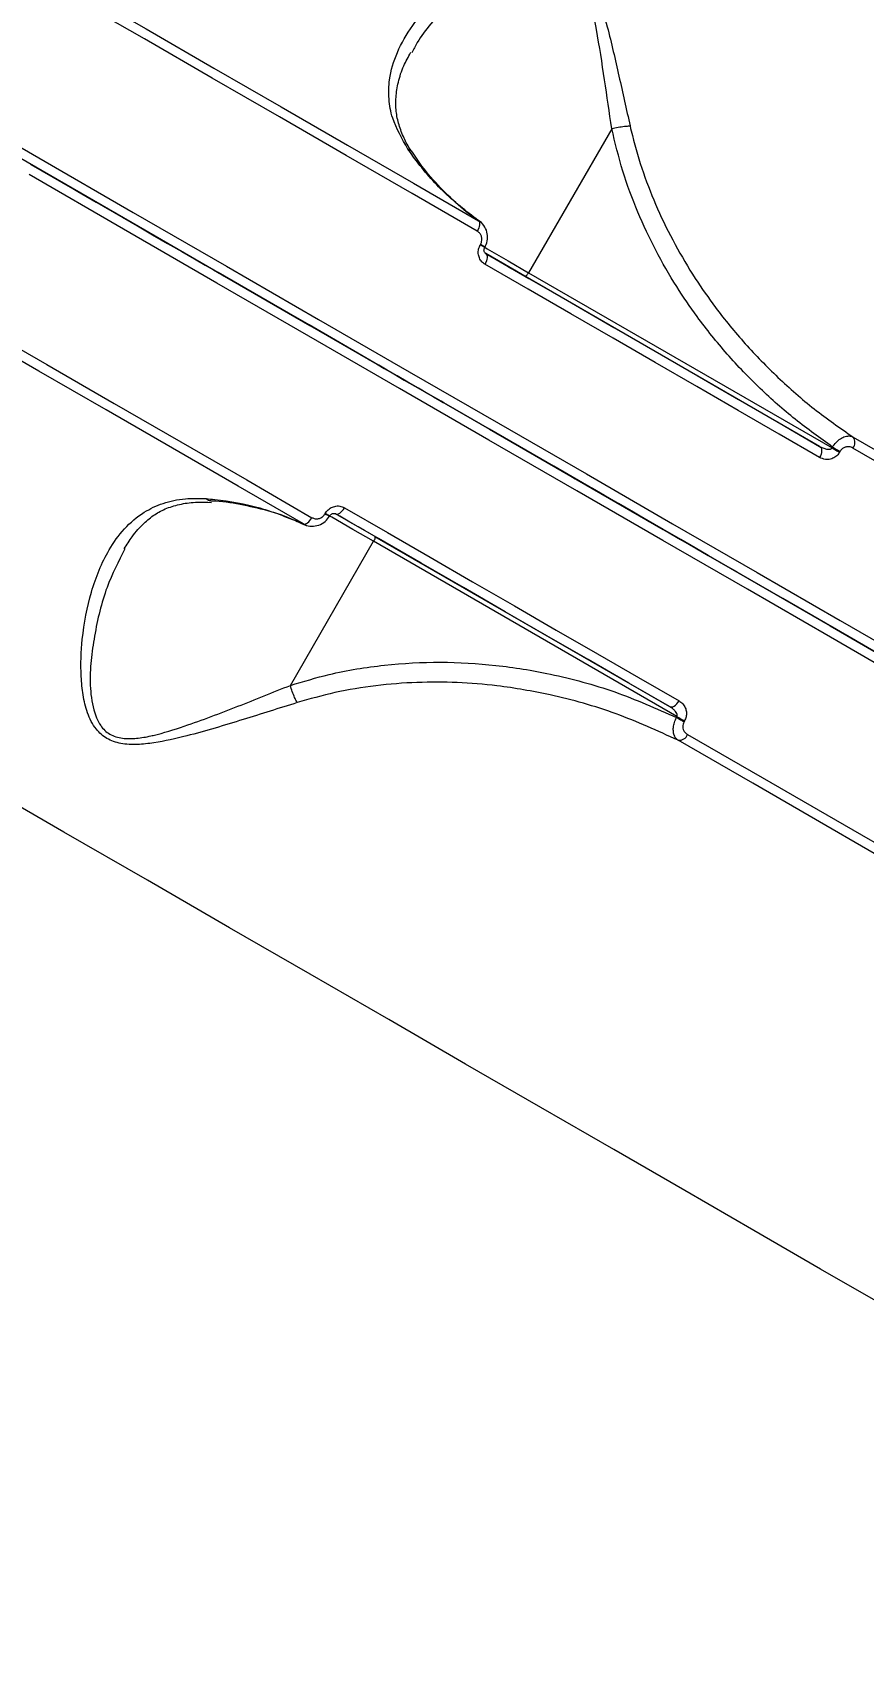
# Model space of a CAD drawing. Header units: millimetres. Extents: x -6006 to 5875, y -6399 to 6717.
# Drawn here: x 2095 to 2180.7, y 1250.8 to 1419.5 of the extents above; entities that cross this region are included whole.
import ezdxf

# ---------------------------------------------------------------- set-up
doc = ezdxf.new("R2010")
doc.units = ezdxf.units.MM
for name, color, linetype in [('DIKOM_ОБЪЕКТ', 7, 'Continuous'), ('DIKOM_РАЗМЕР_ЗОНА', 7, 'Continuous'), ('DIKOM_РАЗМЕР_ОБЪЕКТА', 7, 'Continuous')]:
    doc.layers.add(name, color=color, linetype=linetype)
doc.styles.add('style1', font='arial.ttf', dxfattribs={"width": 0.8})
doc.dimstyles.new('1-50', dxfattribs={"dimtxt": 300, "dimasz": 200, "dimexe": 100, "dimexo": 0, "dimgap": 100, "dimtad": 0, "dimdec": 0, "dimtxsty": 'style1', "dimcen": 0, "dimclrd": 7, "dimclre": 7, "dimadec": 1, "dimazin": 2, "dimtfac": 1, "dimtdec": 0, "dimtmove": 1, "dimatfit": 3, "dimfxl": 0, "dimlwd": 25, "dimlwe": 18, "dimarcsym": 0})

# ---------------------------------------------------------------- blocks, each defined once
blk = doc.blocks.new('*D15')
at = {"layer": 'Defpoints', "color": 0, "transparency": 16777216}
for p in [(-4354.46, 4593.05), (3409.28, 4593.05), (-1328.61, -3571.89)]:
    blk.add_point(p, dxfattribs=at)
at = {"layer": 'DIKOM_РАЗМЕР_ОБЪЕКТА', "color": 7, "lineweight": 18, "transparency": 16777216}
for p, q in [((3409.28, 4593.05), (-4454.46, 4593.05)), ((-1328.61, -3571.89), (-4454.46, -3571.89))]:
    blk.add_line(p, q, dxfattribs=at)
at = {"layer": 'DIKOM_РАЗМЕР_ОБЪЕКТА', "color": 7, "lineweight": 25, "transparency": 16777216}
for p, q in [((-4354.46, 4393.05), (-4354.46, 968.7)), ((-4354.46, -3371.89), (-4354.46, 52.46))]:
    blk.add_line(p, q, dxfattribs=at)
at = {"layer": 'DIKOM_РАЗМЕР_ОБЪЕКТА', "color": 7, "transparency": 16777216}
for points in [[(-4387.8, 4393.05), (-4321.13, 4393.05), (-4354.46, 4593.05)], [(-4387.8, -3371.89), (-4321.13, -3371.89), (-4354.46, -3571.89)]]:
    blk.add_solid(points, dxfattribs=at)
at = {"layer": 'DIKOM_РАЗМЕР_ОБЪЕКТА', "color": 0, "transparency": 16777216, "insert": (-4354.46, 510.58), "char_height": 300, "attachment_point": 5, "rotation": 90, "style": 'style1'}
blk.add_mtext('8150', dxfattribs=at)
blk = doc.blocks.new('*D16')
at = {"layer": 'Defpoints', "color": 0, "transparency": 16777216}
for p in [(3934.59, 4272.92), (-3710.11, -290.96), (3934.59, -4791.62)]:
    blk.add_point(p, dxfattribs=at)
at = {"layer": 'DIKOM_РАЗМЕР_ОБЪЕКТА', "color": 7, "lineweight": 18, "transparency": 16777216}
for p, q in [((3934.59, 4272.92), (3934.59, -4891.62)), ((-3710.11, -290.96), (-3710.11, -4891.62))]:
    blk.add_line(p, q, dxfattribs=at)
at = {"layer": 'DIKOM_РАЗМЕР_ОБЪЕКТА', "color": 7, "lineweight": 25, "transparency": 16777216}
for p, q in [((-3510.11, -4791.62), (-1432.64, -4791.62)), ((3734.59, -4791.62), (-518.7, -4791.62))]:
    blk.add_line(p, q, dxfattribs=at)
at = {"layer": 'DIKOM_РАЗМЕР_ОБЪЕКТА', "color": 7, "transparency": 16777216}
for points in [[(-3510.11, -4758.29), (-3510.11, -4824.96), (-3710.11, -4791.62)], [(3734.59, -4758.29), (3734.59, -4824.96), (3934.59, -4791.62)]]:
    blk.add_solid(points, dxfattribs=at)
at = {"layer": 'DIKOM_РАЗМЕР_ОБЪЕКТА', "color": 0, "transparency": 16777216, "insert": (-975.67, -4791.62), "char_height": 300, "attachment_point": 5, "style": 'style1'}
blk.add_mtext('7650', dxfattribs=at)
blk = doc.blocks.new('*D14')
at = {"layer": 'Defpoints', "color": 0, "transparency": 16777216}
for p in [(3463.26, 6716.57), (-5809.49, -5571.89), (-1350.38, -5571.89)]:
    blk.add_point(p, dxfattribs=at)
at = {"layer": 'DIKOM_РАЗМЕР_ЗОНА', "color": 7, "lineweight": 18, "transparency": 16777216}
for p, q in [((3463.26, 6716.57), (-5909.49, 6716.57)), ((-1350.38, -5571.89), (-5909.49, -5571.89))]:
    blk.add_line(p, q, dxfattribs=at)
at = {"layer": 'DIKOM_РАЗМЕР_ЗОНА', "color": 7, "lineweight": 25, "transparency": 16777216}
for p, q in [((-5809.49, 6516.57), (-5809.49, 1149.14)), ((-5809.49, -5371.89), (-5809.49, 69.36))]:
    blk.add_line(p, q, dxfattribs=at)
at = {"layer": 'DIKOM_РАЗМЕР_ЗОНА', "color": 7, "transparency": 16777216}
for points in [[(-5842.83, 6516.57), (-5776.16, 6516.57), (-5809.49, 6716.57)], [(-5842.83, -5371.89), (-5776.16, -5371.89), (-5809.49, -5571.89)]]:
    blk.add_solid(points, dxfattribs=at)
at = {"layer": 'DIKOM_РАЗМЕР_ЗОНА', "color": 0, "transparency": 16777216, "insert": (-5809.49, 609.25), "char_height": 300, "attachment_point": 5, "rotation": 90, "style": 'style1'}
blk.add_mtext('12300', dxfattribs=at)
blk = doc.blocks.new('*D13')
at = {"layer": 'Defpoints', "color": 0, "transparency": 16777216}
for p in [(5874.9, 4901.57), (-5210.11, -1293.83), (5874.9, -6202.3)]:
    blk.add_point(p, dxfattribs=at)
at = {"layer": 'DIKOM_РАЗМЕР_ЗОНА', "color": 7, "lineweight": 18, "transparency": 16777216}
for p, q in [((5874.9, 4901.57), (5874.9, -6302.3)), ((-5210.11, -1293.83), (-5210.11, -6302.3))]:
    blk.add_line(p, q, dxfattribs=at)
at = {"layer": 'DIKOM_РАЗМЕР_ЗОНА', "color": 7, "lineweight": 25, "transparency": 16777216}
for p, q in [((-5010.11, -6202.3), (160.46, -6202.3)), ((5674.9, -6202.3), (1240.24, -6202.3))]:
    blk.add_line(p, q, dxfattribs=at)
at = {"layer": 'DIKOM_РАЗМЕР_ЗОНА', "color": 7, "transparency": 16777216}
for points in [[(-5010.11, -6168.97), (-5010.11, -6235.64), (-5210.11, -6202.3)], [(5674.9, -6168.97), (5674.9, -6235.64), (5874.9, -6202.3)]]:
    blk.add_solid(points, dxfattribs=at)
at = {"layer": 'DIKOM_РАЗМЕР_ЗОНА', "color": 0, "transparency": 16777216, "insert": (700.35, -6202.3), "char_height": 300, "attachment_point": 5, "style": 'style1'}
blk.add_mtext('11100', dxfattribs=at)

msp = doc.modelspace()

# ---------------------------------------------------------------- linework, layer by layer
at = {"layer": 'DIKOM_ОБЪЕКТ', "color": 7, "linetype": 'Continuous', "lineweight": 15}
for p, q in [((2154.7, 1409.56), (2146.12, 1394.7)), ((2141.14, 1397.58), (2141.16, 1397.61)), ((2141.59, 1397.32), (2141.61, 1397.34)), ((2141.61, 1396.73), (2141.7, 1396.68)), ((2146.12, 1394.7), (2177.43, 1376.63)), ((2176.14, 1376.79), (2145.73, 1394.35)), ((2177.43, 1376.63), (2177.48, 1376.72)), ((2178.26, 1376.27), (2178.21, 1376.18)), ((2125.12, 1369.84), (2125.14, 1369.87)), ((2125.58, 1369.58), (2125.59, 1369.6)), ((2126.23, 1369.81), (2126.2, 1369.83)), ((2122.61, 1368.88), (2122.99, 1368.69)), ((2121.54, 1352.13), (2130.12, 1366.99)), ((2161.43, 1348.91), (2130.12, 1366.99)), ((2130.23, 1367.5), (2160.64, 1349.94)), ((2161.38, 1348.82), (2161.43, 1348.91)), ((2162.21, 1348.46), (2162.16, 1348.37))]:
    msp.add_line(p, q, dxfattribs=at)
at = {"layer": 'DIKOM_ОБЪЕКТ', "color": 7, "linetype": 'Continuous', "lineweight": 15, "flags": 128}
for points in [[(2085.36, 1432.16), (2092.52, 1428.02), (2099.63, 1423.92), (2106.67, 1419.85), (2113.66, 1415.82), (2120.58, 1411.82), (2127.44, 1407.86), (2134.23, 1403.94), (2140.95, 1400.07)], [(2140.83, 1398.98), (2134.1, 1402.87), (2127.29, 1406.8), (2120.42, 1410.77), (2113.48, 1414.77), (2106.48, 1418.82), (2099.42, 1422.89), (2092.3, 1427), (2085.12, 1431.14)], [(2085.72, 1412.25), (2095.58, 1406.56), (2105.33, 1400.93), (2114.95, 1395.38), (2124.45, 1389.89), (2133.81, 1384.49), (2143.02, 1379.17), (2152.08, 1373.94), (2160.97, 1368.81), (2169.7, 1363.77), (2178.25, 1358.83), (2186.62, 1354)], [(2197.51, 1346.56), (2194.2, 1348.47), (2187.13, 1352.55), (2179.84, 1356.76), (2172.35, 1361.08), (2164.66, 1365.52), (2156.78, 1370.07), (2148.71, 1374.73), (2140.46, 1379.49), (2132.05, 1384.35), (2123.47, 1389.31), (2114.73, 1394.35), (2105.86, 1399.48), (2096.84, 1404.68), (2087.7, 1409.96)], [(2185.62, 1352.27), (2177.25, 1357.1), (2168.7, 1362.04), (2159.97, 1367.08), (2151.08, 1372.21), (2142.02, 1377.44), (2132.81, 1382.76), (2123.45, 1388.16), (2113.95, 1393.64), (2104.33, 1399.2), (2094.58, 1404.83)], [(2185.59, 1353.44), (2177.24, 1358.26), (2168.7, 1363.19), (2160, 1368.22), (2151.12, 1373.34), (2142.08, 1378.56), (2132.89, 1383.86), (2123.56, 1389.25), (2114.09, 1394.72), (2104.49, 1400.27), (2094.76, 1405.88)], [(2094.76, 1405.88), (2104.49, 1400.27), (2114.09, 1394.72), (2123.56, 1389.25), (2132.89, 1383.86), (2142.08, 1378.56), (2151.12, 1373.34), (2160, 1368.22), (2168.7, 1363.19), (2177.24, 1358.26), (2185.59, 1353.44)], [(2098.88, 1403.5), (2098.89, 1403.5), (2099.1, 1403.38), (2099.62, 1403.07), (2100.43, 1402.61), (2101.5, 1401.99), (2102.78, 1401.25)], [(2068.06, 1401.6), (2075.24, 1397.45), (2082.36, 1393.34), (2089.42, 1389.27), (2096.42, 1385.22), (2103.36, 1381.22), (2110.23, 1377.25), (2117.04, 1373.32), (2123.77, 1369.43)], [(2122.89, 1368.79), (2116.17, 1372.67), (2109.38, 1376.59), (2102.53, 1380.55), (2095.6, 1384.54), (2088.62, 1388.58), (2081.57, 1392.65), (2074.46, 1396.75), (2067.31, 1400.88)], [(2102.78, 1401.25), (2104.22, 1400.42), (2105.76, 1399.53), (2107.33, 1398.62), (2108.88, 1397.73), (2110.34, 1396.88), (2111.65, 1396.13), (2112.76, 1395.49), (2113.62, 1395), (2114.19, 1394.66), (2114.45, 1394.51), (2114.47, 1394.5)], [(2140.95, 1400.07), (2141.01, 1400), (2141.05, 1399.9), (2141.06, 1399.78), (2141.06, 1399.64), (2141.03, 1399.48), (2140.98, 1399.32), (2140.91, 1399.15), (2140.83, 1398.98)], [(2141.59, 1397.32), (2141.59, 1397.32), (2141.54, 1397.35), (2141.45, 1397.4), (2141.31, 1397.48), (2141.14, 1397.58)], [(2141.61, 1397.34), (2141.61, 1397.35), (2141.56, 1397.37), (2141.46, 1397.43), (2141.33, 1397.51), (2141.16, 1397.61)], [(2141.59, 1397.32), (2141.83, 1397.18), (2144, 1395.92), (2146.12, 1394.7)], [(2141.62, 1396.73), (2142.51, 1396.21), (2143.49, 1395.64), (2144.3, 1395.18), (2144.85, 1394.86), (2145.11, 1394.71), (2145.06, 1394.74), (2144.7, 1394.95), (2144.05, 1395.32), (2143.18, 1395.82), (2142.15, 1396.42), (2141.69, 1396.68)], [(2141.7, 1396.68), (2141.77, 1396.61), (2141.82, 1396.52), (2141.85, 1396.4), (2141.85, 1396.25), (2141.82, 1396.09), (2141.78, 1395.92), (2141.71, 1395.75), (2141.62, 1395.57)], [(2141.7, 1396.68), (2146.14, 1394.12), (2150.53, 1391.58), (2154.9, 1389.06), (2159.22, 1386.56), (2163.51, 1384.09), (2167.76, 1381.63), (2171.97, 1379.2), (2176.14, 1376.79)], [(2145.73, 1394.35), (2143.68, 1395.54), (2141.71, 1396.67)], [(2176.14, 1375.64), (2171.96, 1378.05), (2167.74, 1380.49), (2163.48, 1382.95), (2159.18, 1385.43), (2154.84, 1387.94), (2150.47, 1390.46), (2146.06, 1393.01), (2141.62, 1395.57)], [(2145.73, 1394.35), (2145.76, 1394.34), (2145.8, 1394.35), (2145.85, 1394.38), (2145.9, 1394.42), (2145.96, 1394.48), (2146.01, 1394.54), (2146.07, 1394.62), (2146.12, 1394.7)], [(2114.52, 1394.48), (2114.72, 1394.36), (2115.18, 1394.09), (2115.34, 1394)], [(2129.59, 1385.77), (2129.6, 1385.76), (2129.87, 1385.61), (2130.42, 1385.29), (2131.22, 1384.83), (2132.21, 1384.26), (2133.3, 1383.63), (2134.4, 1382.99), (2135.43, 1382.4), (2136.3, 1381.9), (2136.95, 1381.52), (2137.31, 1381.31), (2137.38, 1381.27)], [(2131.53, 1384.65), (2130.66, 1385.15), (2130.02, 1385.52), (2129.66, 1385.73), (2129.6, 1385.76), (2129.87, 1385.61), (2130.42, 1385.29), (2131.22, 1384.83), (2132.21, 1384.26), (2133.3, 1383.63), (2134.4, 1382.99), (2135.43, 1382.4), (2136.3, 1381.9), (2136.95, 1381.52), (2137.31, 1381.31), (2137.36, 1381.28), (2137.1, 1381.44), (2136.55, 1381.76), (2135.74, 1382.22), (2134.76, 1382.79), (2133.67, 1383.42), (2132.56, 1384.05), (2131.53, 1384.65)], [(2179.61, 1377.74), (2187.3, 1373.31), (2194.83, 1368.95), (2202.22, 1364.69), (2209.44, 1360.52), (2216.49, 1356.45), (2223.38, 1352.47), (2230.09, 1348.6), (2236.62, 1344.83)], [(2176.14, 1376.79), (2176.23, 1376.72), (2176.3, 1376.62), (2176.34, 1376.49), (2176.35, 1376.34), (2176.34, 1376.17), (2176.29, 1375.99), (2176.23, 1375.81), (2176.14, 1375.64)], [(2177.43, 1376.63), (2177.53, 1376.57), (2177.63, 1376.51), (2177.73, 1376.45), (2177.83, 1376.39), (2177.93, 1376.34), (2178.03, 1376.28), (2178.12, 1376.23), (2178.21, 1376.18)], [(2177.48, 1376.72), (2177.58, 1376.66), (2177.68, 1376.6), (2177.78, 1376.54), (2177.88, 1376.48), (2177.98, 1376.43), (2178.08, 1376.37), (2178.17, 1376.32), (2178.26, 1376.27)], [(2236.72, 1343.62), (2230.17, 1347.4), (2223.44, 1351.28), (2216.54, 1355.27), (2209.47, 1359.35), (2202.23, 1363.53), (2194.83, 1367.8), (2187.28, 1372.16), (2179.58, 1376.61)], [(2163.3, 1366.31), (2161.81, 1367.17), (2160.21, 1368.1), (2158.56, 1369.05), (2156.93, 1369.99), (2155.38, 1370.89), (2153.95, 1371.71), (2152.71, 1372.43), (2151.69, 1373.01), (2150.93, 1373.45), (2150.47, 1373.72), (2150.31, 1373.81), (2150.47, 1373.72), (2150.93, 1373.45), (2151.69, 1373.01), (2152.7, 1372.43), (2153.95, 1371.71), (2155.37, 1370.89), (2156.93, 1369.99), (2158.56, 1369.05), (2160.2, 1368.1), (2161.8, 1367.17), (2163.3, 1366.31), (2164.64, 1365.53), (2165.78, 1364.88), (2166.67, 1364.36), (2167.28, 1364.01), (2167.59, 1363.83), (2167.59, 1363.83), (2167.28, 1364.01), (2166.67, 1364.36), (2165.78, 1364.88), (2164.64, 1365.53), (2163.3, 1366.31)], [(2122.89, 1368.79), (2122.98, 1368.77), (2123.09, 1368.79), (2123.2, 1368.83), (2123.32, 1368.91), (2123.44, 1369.01), (2123.56, 1369.13), (2123.67, 1369.28), (2123.77, 1369.43)], [(2125.59, 1369.6), (2125.59, 1369.61), (2125.54, 1369.63), (2125.45, 1369.69), (2125.31, 1369.77), (2125.14, 1369.87)], [(2130.12, 1366.99), (2128, 1368.21), (2125.83, 1369.47), (2125.59, 1369.6)], [(2126.2, 1369.83), (2126.29, 1369.8), (2126.4, 1369.8), (2126.52, 1369.84), (2126.64, 1369.91), (2126.77, 1370.02), (2126.89, 1370.14), (2127.01, 1370.29), (2127.12, 1370.46)], [(2160.64, 1349.94), (2156.47, 1352.35), (2152.26, 1354.79), (2148.01, 1357.24), (2143.72, 1359.72), (2139.4, 1362.21), (2135.03, 1364.73), (2130.64, 1367.27), (2126.2, 1369.83)], [(2127.68, 1368.98), (2126.65, 1369.57), (2126.27, 1369.79)], [(2127.12, 1370.46), (2131.56, 1367.89), (2135.97, 1365.35), (2140.34, 1362.82), (2144.68, 1360.32), (2148.98, 1357.84), (2153.24, 1355.38), (2157.46, 1352.94), (2161.64, 1350.52)], [(2129.63, 1367.85), (2129.56, 1367.89), (2129.2, 1368.1), (2128.55, 1368.47), (2127.68, 1368.98)], [(2130.23, 1367.5), (2130.25, 1367.48), (2130.26, 1367.44), (2130.27, 1367.39), (2130.26, 1367.32), (2130.24, 1367.25), (2130.21, 1367.16), (2130.17, 1367.08), (2130.12, 1366.99)], [(2160.64, 1349.94), (2160.75, 1349.91), (2160.87, 1349.9), (2161, 1349.93), (2161.14, 1350), (2161.28, 1350.09), (2161.41, 1350.21), (2161.53, 1350.36), (2161.64, 1350.52)], [(2161.38, 1348.82), (2161.48, 1348.77), (2161.58, 1348.71), (2161.68, 1348.65), (2161.78, 1348.59), (2161.88, 1348.53), (2161.98, 1348.48), (2162.07, 1348.42), (2162.16, 1348.37)], [(2161.43, 1348.91), (2161.53, 1348.86), (2161.63, 1348.8), (2161.73, 1348.74), (2161.83, 1348.68), (2161.93, 1348.62), (2162.03, 1348.57), (2162.12, 1348.51), (2162.21, 1348.46)], [(2218.57, 1313.55), (2212.04, 1317.32), (2205.32, 1321.2), (2198.44, 1325.17), (2191.38, 1329.25), (2184.16, 1333.42), (2176.78, 1337.68), (2169.24, 1342.03), (2161.55, 1346.47)], [(2162.52, 1347.06), (2170.22, 1342.62), (2177.77, 1338.25), (2185.17, 1333.98), (2192.41, 1329.8), (2199.48, 1325.72), (2206.38, 1321.74), (2213.11, 1317.85), (2219.66, 1314.07)], [(2182.92, 1288.07), (2176.25, 1291.92), (2169.36, 1295.9), (2162.24, 1300.01), (2154.91, 1304.24), (2147.37, 1308.59), (2139.62, 1313.06), (2131.69, 1317.65), (2123.57, 1322.33), (2115.27, 1327.13), (2106.8, 1332.02), (2098.16, 1337), (2089.37, 1342.08)]]:
    msp.add_lwpolyline(points, dxfattribs=at)
at = {"layer": 'DIKOM_ОБЪЕКТ', "color": 7, "linetype": 'Continuous', "lineweight": 15}
for centre, radius, start, end in [((2178.86, 1377.2), 0.928, 320.687, 35.9117), ((2173.47, 1453.01), 96.2, 239.8309, 240.1434), ((2161.65, 1347.39), 0.929, 264.1193, 339.283)]:
    msp.add_arc(centre, radius, start, end, dxfattribs=at)
for points, knots in [([(2133.67, 1407.45), (2133.06, 1408.52), (2132.07, 1410.25), (2131.65, 1412.65), (2131.72, 1414.93), (2132.48, 1417.49), (2134.25, 1420.54), (2137.11, 1423.71), (2140.51, 1426.36), (2143.78, 1428.2), (2146.23, 1429.11), (2148.32, 1429.28), (2149.85, 1428.87), (2151.22, 1427.78), (2152.42, 1425.81), (2153.4, 1423.13), (2154.43, 1419.43), (2155.46, 1414.94), (2156.21, 1411.55), (2156.59, 1409.84)], [0, 0, 0, 0, 0.074257, 0.120506, 0.167816, 0.237579, 0.309445, 0.40567, 0.504705, 0.56025, 0.616854, 0.648476, 0.675388, 0.702459, 0.738688, 0.787111, 0.836819, 0.917654, 1, 1, 1, 1]), ([(2154.7, 1409.56), (2154.45, 1411.24), (2153.96, 1414.62), (2153.28, 1419.07), (2152.56, 1422.77), (2151.85, 1425.4), (2150.86, 1427.35), (2149.64, 1428.39), (2148.22, 1428.69), (2146.28, 1428.36), (2143.97, 1427.26), (2140.87, 1425.19), (2137.6, 1422.24), (2135.14, 1419.44), (2134.24, 1417.74), (2134.06, 1417.39)], [0, 0, 0, 0, 0.115195, 0.232259, 0.29992, 0.368707, 0.416805, 0.451612, 0.486393, 0.528609, 0.605719, 0.685026, 0.822494, 0.963223, 1, 1, 1, 1]), ([(2134.12, 1407.13), (2134.08, 1407.18), (2133.71, 1407.68), (2133.24, 1408.63), (2132.7, 1409.99), (2132.42, 1411.39), (2132.4, 1412.82), (2132.65, 1414.4), (2133.15, 1415.96), (2133.72, 1416.97), (2133.97, 1417.44)], [0, 0, 0, 0, 0.014884, 0.134962, 0.262638, 0.397803, 0.542039, 0.695603, 0.860463, 1, 1, 1, 1]), ([(2154.7, 1409.57), (2154.92, 1409.62), (2155.36, 1409.72), (2155.96, 1409.81), (2156.36, 1409.84), (2156.54, 1409.84), (2156.59, 1409.84)], [0, 0, 0, 0, 0.325262, 0.650492, 0.892508, 1, 1, 1, 1]), ([(2156.59, 1409.84), (2156.67, 1409.51), (2157.05, 1407.88), (2157.91, 1405), (2159.89, 1399.97), (2162.43, 1395.32), (2165.6, 1390.77), (2168.42, 1387.33), (2171.84, 1383.83), (2175.54, 1380.58), (2178.25, 1378.69), (2179.61, 1377.74)], [0, 0, 0, 0, 0.024296, 0.122247, 0.220218, 0.421516, 0.511888, 0.632235, 0.75259, 0.876299, 1, 1, 1, 1]), ([(2154.7, 1409.57), (2154.7, 1409.57), (2154.7, 1409.57), (2154.7, 1409.57), (2154.7, 1409.57), (2154.7, 1409.56)], [0, 0, 0, 0, 0.298971, 0.671935, 1, 1, 1, 1]), ([(2177.48, 1376.72), (2176.18, 1377.65), (2173.58, 1379.51), (2169.95, 1382.73), (2166.56, 1386.26), (2163.71, 1389.81), (2161.26, 1393.4), (2159.19, 1396.99), (2157.32, 1400.97), (2155.76, 1405.16), (2155.05, 1408.1), (2154.7, 1409.57)], [0, 0, 0, 0, 0.118324, 0.23665, 0.358142, 0.479628, 0.571255, 0.676829, 0.782386, 0.891205, 1, 1, 1, 1]), ([(2140.95, 1400.07), (2139.68, 1401.05), (2137.2, 1402.98), (2134.93, 1405.66), (2133.84, 1407.21), (2133.67, 1407.45)], [0, 0, 0, 0, 0.466527, 0.915011, 1, 1, 1, 1]), ([(2133.67, 1407.45), (2133.69, 1407.45), (2133.85, 1407.39), (2134.02, 1407.29), (2134.08, 1407.15), (2134.09, 1407.13)], [0, 0, 0, 0, 0.105314, 0.892985, 1, 1, 1, 1]), ([(2141.05, 1400.01), (2140.98, 1400.06), (2140.1, 1400.61), (2138.57, 1401.92), (2136.51, 1403.97), (2135.03, 1405.73), (2134.31, 1406.87), (2134.13, 1407.15)], [0, 0, 0, 0, 0.025579, 0.317706, 0.609863, 0.901198, 1, 1, 1, 1]), ([(2141.6, 1397.35), (2141.63, 1397.39), (2141.79, 1397.62), (2141.91, 1398.17), (2141.87, 1398.92), (2141.52, 1399.59), (2141.17, 1400), (2140.92, 1400.08), (2140.92, 1400.08)], [0, 0, 0, 0, 0.041921, 0.271798, 0.507287, 0.74855, 0.994418, 1, 1, 1, 1]), ([(2141.16, 1397.61), (2141.2, 1397.71), (2141.29, 1397.9), (2141.31, 1398.23), (2141.23, 1398.55), (2141.07, 1398.81), (2140.9, 1398.93), (2140.83, 1398.98)], [0, 0, 0, 0, 0.195182, 0.390102, 0.593317, 0.811143, 1, 1, 1, 1]), ([(2141.62, 1395.57), (2141.51, 1395.65), (2141.27, 1395.82), (2141.03, 1396.2), (2140.91, 1396.66), (2140.94, 1397.14), (2141.07, 1397.43), (2141.14, 1397.58)], [0, 0, 0, 0, 0.18902, 0.404548, 0.606841, 0.803357, 1, 1, 1, 1]), ([(2141.69, 1396.71), (2141.65, 1396.73), (2141.57, 1396.78), (2141.52, 1396.93), (2141.51, 1397.09), (2141.55, 1397.22), (2141.6, 1397.33), (2141.64, 1397.38), (2141.66, 1397.41)], [0, 0, 0, 0, 0.305353, 0.539256, 0.695711, 0.815818, 0.921642, 1, 1, 1, 1]), ([(2177.48, 1376.72), (2177.53, 1376.79), (2177.7, 1377.05), (2178.05, 1377.41), (2178.55, 1377.74), (2179.06, 1377.89), (2179.42, 1377.84), (2179.58, 1377.76), (2179.61, 1377.74)], [0, 0, 0, 0, 0.089227, 0.293685, 0.4896, 0.716373, 0.954614, 1, 1, 1, 1]), ([(2176.14, 1376.79), (2176.29, 1376.72), (2176.54, 1376.59), (2176.9, 1376.49), (2177.15, 1376.48), (2177.3, 1376.52), (2177.38, 1376.56), (2177.42, 1376.61), (2177.43, 1376.63)], [0, 0, 0, 0, 0.350978, 0.618276, 0.802935, 0.879314, 0.949162, 1, 1, 1, 1]), ([(2178.21, 1376.18), (2178.17, 1376.12), (2178.04, 1375.91), (2177.73, 1375.64), (2177.25, 1375.44), (2176.69, 1375.4), (2176.33, 1375.56), (2176.14, 1375.64)], [0, 0, 0, 0, 0.079621, 0.275693, 0.470795, 0.710566, 1, 1, 1, 1]), ([(2179.58, 1376.61), (2179.45, 1376.67), (2179.22, 1376.77), (2178.86, 1376.74), (2178.57, 1376.61), (2178.37, 1376.44), (2178.29, 1376.31), (2178.26, 1376.27)], [0, 0, 0, 0, 0.302531, 0.534623, 0.725461, 0.917066, 1, 1, 1, 1]), ([(2122.25, 1350.35), (2120.39, 1349.77), (2116.64, 1348.58), (2111.68, 1347.08), (2108.02, 1346.24), (2105.74, 1345.99), (2104.07, 1346.06), (2102.56, 1346.58), (2101.34, 1347.68), (2100.56, 1349.27), (2100.12, 1351.14), (2099.88, 1353.71), (2100.02, 1357.37), (2100.73, 1361.06), (2101.78, 1364.06), (2102.88, 1366.29), (2104.37, 1368.36), (2106.25, 1369.97), (2108.38, 1370.99), (2110.53, 1371.46), (2112.13, 1371.42), (2112.85, 1371.4)], [0, 0, 0, 0, 0.091327, 0.184875, 0.239018, 0.266439, 0.294655, 0.321055, 0.347515, 0.383035, 0.418292, 0.453631, 0.526834, 0.625928, 0.677092, 0.728239, 0.790387, 0.854059, 0.904638, 0.956676, 1, 1, 1, 1]), ([(2104.41, 1366.21), (2104.68, 1366.64), (2105.27, 1367.63), (2106.35, 1368.81), (2107.52, 1369.79), (2108.78, 1370.44), (2110.26, 1370.87), (2111.8, 1371.07), (2112.92, 1371.03), (2113.41, 1371.01)], [0, 0, 0, 0, 0.13322, 0.305573, 0.447623, 0.593793, 0.743248, 0.887259, 1, 1, 1, 1]), ([(2112.85, 1371.4), (2113.15, 1371.37), (2115.04, 1371.2), (2118.5, 1370.58), (2121.41, 1369.39), (2122.89, 1368.79)], [0, 0, 0, 0, 0.084983, 0.533469, 1, 1, 1, 1]), ([(2112.85, 1371.4), (2112.87, 1371.39), (2113, 1371.28), (2113.16, 1371.18), (2113.32, 1371.2), (2113.35, 1371.2)], [0, 0, 0, 0, 0.103529, 0.836608, 1, 1, 1, 1]), ([(2113.35, 1371.18), (2113.39, 1371.18), (2114.42, 1371.16), (2116.38, 1370.85), (2119.19, 1370.2), (2121.28, 1369.53), (2122.37, 1368.99), (2122.61, 1368.88)], [0, 0, 0, 0, 0.011446, 0.310369, 0.611976, 0.915812, 1, 1, 1, 1]), ([(2122.99, 1368.74), (2123.01, 1368.73), (2123.22, 1368.59), (2123.75, 1368.52), (2124.48, 1368.61), (2125.16, 1368.98), (2125.43, 1369.39), (2125.57, 1369.58)], [0, 0, 0, 0, 0.015508, 0.261257, 0.513951, 0.770999, 1, 1, 1, 1]), ([(2123.77, 1369.43), (2123.87, 1369.39), (2124.09, 1369.3), (2124.45, 1369.31), (2124.78, 1369.45), (2125.01, 1369.65), (2125.1, 1369.79), (2125.12, 1369.84)], [0, 0, 0, 0, 0.233719, 0.467412, 0.695573, 0.908713, 1, 1, 1, 1]), ([(2125.14, 1369.87), (2125.18, 1369.93), (2125.31, 1370.14), (2125.64, 1370.43), (2126.12, 1370.63), (2126.65, 1370.66), (2126.96, 1370.52), (2127.12, 1370.46)], [0, 0, 0, 0, 0.093179, 0.303885, 0.530195, 0.765183, 1, 1, 1, 1]), ([(2125.6, 1369.6), (2125.61, 1369.62), (2125.64, 1369.68), (2125.73, 1369.77), (2125.84, 1369.84), (2125.97, 1369.88), (2126.1, 1369.88), (2126.16, 1369.84), (2126.2, 1369.82)], [0, 0, 0, 0, 0.067546, 0.185578, 0.324202, 0.501559, 0.745952, 1, 1, 1, 1]), ([(2104.48, 1366.2), (2103.82, 1364.92), (2102.41, 1362.21), (2101.46, 1358.16), (2100.95, 1354.71), (2100.83, 1352.14), (2101.12, 1349.84), (2101.78, 1348.06), (2102.86, 1347.01), (2104.2, 1346.61), (2105.67, 1346.63), (2106.74, 1346.82), (2108.39, 1347.2), (2111.4, 1348.15), (2116.15, 1349.96), (2119.74, 1351.41), (2121.54, 1352.13)], [0, 0, 0, 0, 0.128974, 0.272169, 0.339284, 0.406436, 0.473014, 0.520176, 0.554172, 0.58809, 0.622454, 0.657037, 0.662697, 0.737909, 0.868923, 1, 1, 1, 1]), ([(2121.54, 1352.13), (2122.87, 1352.53), (2126.06, 1353.48), (2131.25, 1354.31), (2137.02, 1354.62), (2142.75, 1354.29), (2148.79, 1353.31), (2155.07, 1351.61), (2159.28, 1349.75), (2161.38, 1348.82)], [0, 0, 0, 0, 0.099978, 0.239899, 0.380319, 0.520381, 0.660144, 0.830066, 1, 1, 1, 1]), ([(2161.55, 1346.47), (2159.44, 1347.43), (2155.18, 1349.37), (2148.86, 1351.14), (2142, 1352.32), (2135.95, 1352.59), (2130.35, 1352.15), (2126.21, 1351.48), (2123.54, 1350.72), (2122.25, 1350.35)], [0, 0, 0, 0, 0.173875, 0.350144, 0.48806, 0.692276, 0.797114, 0.901937, 1, 1, 1, 1]), ([(2121.54, 1352.13), (2121.54, 1352.13), (2121.54, 1352.13), (2121.54, 1352.13), (2121.54, 1352.13), (2121.54, 1352.13)], [0, 0, 0, 0, 0.414291, 0.786095, 1, 1, 1, 1]), ([(2122.25, 1350.35), (2122.22, 1350.4), (2122.13, 1350.56), (2121.96, 1350.92), (2121.73, 1351.48), (2121.6, 1351.91), (2121.54, 1352.13)], [0, 0, 0, 0, 0.107466, 0.349486, 0.674757, 1, 1, 1, 1]), ([(2161.43, 1348.91), (2161.44, 1348.94), (2161.46, 1348.98), (2161.46, 1349.1), (2161.4, 1349.26), (2161.26, 1349.47), (2161.02, 1349.7), (2160.8, 1349.85), (2160.66, 1349.93), (2160.64, 1349.94)], [0, 0, 0, 0, 0.055278, 0.109784, 0.243649, 0.417543, 0.651702, 0.951736, 1, 1, 1, 1]), ([(2161.64, 1350.52), (2161.67, 1350.51), (2161.84, 1350.4), (2162.11, 1350.15), (2162.34, 1349.73), (2162.42, 1349.3), (2162.39, 1348.86), (2162.27, 1348.6), (2162.21, 1348.46)], [0, 0, 0, 0, 0.039233, 0.287256, 0.495222, 0.671016, 0.835316, 1, 1, 1, 1]), ([(2161.55, 1346.47), (2161.53, 1346.48), (2161.39, 1346.58), (2161.18, 1346.83), (2161.05, 1347.29), (2161.04, 1347.79), (2161.14, 1348.31), (2161.3, 1348.65), (2161.38, 1348.82)], [0, 0, 0, 0, 0.039139, 0.268331, 0.466392, 0.643641, 0.81994, 1, 1, 1, 1]), ([(2162.16, 1348.37), (2162.12, 1348.29), (2162.04, 1348.12), (2162.02, 1347.84), (2162.07, 1347.56), (2162.22, 1347.3), (2162.39, 1347.14), (2162.5, 1347.07), (2162.52, 1347.06)], [0, 0, 0, 0, 0.167382, 0.334477, 0.509152, 0.713087, 0.957746, 1, 1, 1, 1])]:
    msp.add_open_spline(points, degree=3, knots=knots, dxfattribs=at)

# ---------------------------------------------------------------- dimensions: what is measured, and where the dimension line sits
at = {"layer": 'DIKOM_РАЗМЕР_ЗОНА'}
dim = msp.add_linear_dim(base=(-5809.49, -5571.89), p1=(3463.26, 6716.57), p2=(-1350.38, -5571.89), angle=90, text='12300', dimstyle='1-50', override={"dimscale": 1, "dimtix": 0, "dimtofl": 1, "dimtmove": 1, "dimatfit": 3}, dxfattribs=at)
dim.commit()
dim.dimension.update_dxf_attribs({"geometry": '*D14', "text_midpoint": (-5809.49, 609.25), "dimtype": 160})
dim = msp.add_linear_dim(base=(5874.9, -6202.3), p1=(-5210.11, -1293.83), p2=(5874.9, 4901.57), text='11100', dimstyle='1-50', override={"dimscale": 1, "dimtix": 0, "dimtofl": 1, "dimtmove": 1, "dimatfit": 3}, dxfattribs=at)
dim.commit()
dim.dimension.update_dxf_attribs({"geometry": '*D13', "text_midpoint": (700.35, -6202.3), "dimtype": 160})
at = {"layer": 'DIKOM_РАЗМЕР_ОБЪЕКТА'}
dim = msp.add_linear_dim(base=(-4354.46, 4593.05), p1=(-1328.61, -3571.89), p2=(3409.28, 4593.05), angle=90, text='8150', dimstyle='1-50', override={"dimscale": 1, "dimtix": 0, "dimtofl": 1, "dimtmove": 1, "dimatfit": 3}, dxfattribs=at)
dim.commit()
dim.dimension.update_dxf_attribs({"geometry": '*D15', "text_midpoint": (-4354.46, 510.58)})
dim = msp.add_linear_dim(base=(3934.59, -4791.62), p1=(-3710.11, -290.96), p2=(3934.59, 4272.92), text='7650', dimstyle='1-50', override={"dimscale": 1, "dimtix": 0, "dimtofl": 1, "dimtmove": 1, "dimatfit": 3}, dxfattribs=at)
dim.commit()
dim.dimension.update_dxf_attribs({"geometry": '*D16', "text_midpoint": (-975.67, -4791.62), "dimtype": 160})

doc.saveas('drawing.dxf')
